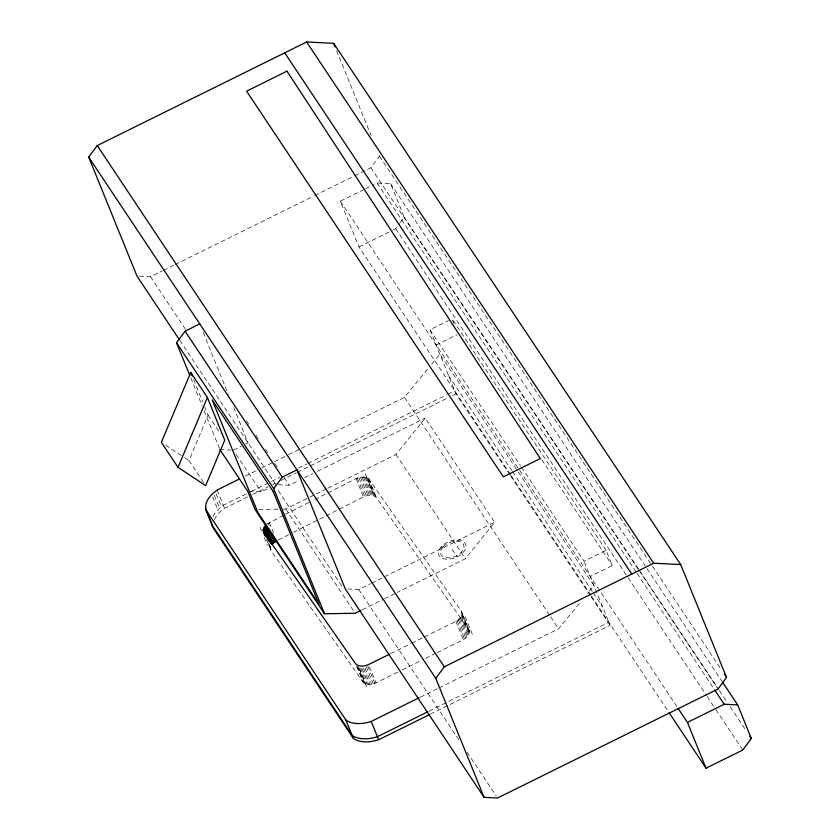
<?xml version="1.0" encoding="UTF-8"?>
<svg xmlns="http://www.w3.org/2000/svg" width="840" height="840" viewBox="0 0 840 840"><rect width="100%" height="100%" fill="white"/><g stroke="black" fill="none" stroke-linecap="round" stroke-linejoin="round"><path stroke-width="0.63" stroke-dasharray="4.2 3.15" d="M397.593 672.178L377.8 681.965C373.317 684.432 365.862 686.217 362.45 681.24L271.142 550.841L270.018 544.467M424.473 636.899L455.921 621.348C459.249 619.532 463.355 615.668 461.58 611.52L368.928 479.147C365.484 475.892 360.024 476.91 356.066 478.611L312.06 500.85M437.189 652.596L461.643 640.5C465.465 638.799 470.159 635.334 469.34 630.599L461.58 611.52M203.48 482.349L188.99 460.593L208.089 415.149L204.708 406.844M354.512 175.865L370.923 167.748L379.47 156.198L378.483 153.762M393.404 229.908L395.703 228.774L399.588 223.514M400.365 222.464L404.24 217.214L390.621 183.656L377.118 183.005L374.819 184.139M327.957 488.135L395.955 454.503L425.261 418.036L494.666 522.281L465.37 558.758L397.362 592.389M301.434 448.308L404.481 397.352L428.358 368.235M431.655 364.224L439.887 354.186L593.985 585.617L587.401 593.649M439.142 687.845L558.579 628.782L580.808 601.682M213.014 516.548A27.059 16.244 -22.1 0 1 217.833 509.796L223.325 505.26L246.813 493.647M266.816 524.139L284.277 514.899M285.432 514.311L310.905 501.438M278.387 539.931L288.813 534.67M293.444 532.329L361.767 497.794C366.209 495.306 373.632 493.49 377.044 498.425L469.34 630.599M139.461 276.224L150.507 276.759L162.236 270.963M163.401 270.385L173.953 265.167M175.13 264.579L313.478 196.161M314.643 195.584L353.336 176.442M510.72 474.863L358.964 246.939L340.379 201.169L364.487 189.252M365.642 188.685L373.674 184.706M358.964 246.939L392.259 230.475M509.786 474.632L455.994 393.855L429.975 329.774L448.539 320.596M436.17 345.03L457.055 334.709M233.373 450.177L241.29 446.261M245.805 444.024L248.073 442.911L233.772 407.694M245.228 476.112L256.935 470.316M261.618 468.006L273.326 462.21M274.502 461.632L287.385 455.259M288.55 454.681L300.258 448.896M251.517 491.316L266.784 483.767M271.488 481.446L279.709 477.372M298.505 468.08L306.726 464.016M307.902 463.428L446.534 394.863M447.709 394.286L454.755 390.8M214.368 519.593A27.794 16.684 -22.1 0 1 224.564 508.316L248.052 496.692M252.756 494.372L268.023 486.822M272.727 484.491L275.079 483.336M280.949 480.428L296.226 472.878M297.392 472.29L447.772 397.919M452.466 395.598L455.994 393.855M248.871 491.284L261.146 491.873L269.052 487.956M278.292 484.722L289.338 485.257L298.704 480.617M304.563 477.719L312.764 473.666M317.457 471.345L425.261 418.036M283.195 509.061L285.747 509.019L315.053 494.519M316.229 493.941L326.781 488.723M347.697 588.976L358.743 589.501L370.461 583.706M371.637 583.128L383.355 577.332M384.52 576.755L494.666 522.281M362.197 609.788L383.303 599.34M384.468 598.763L396.197 592.966M390.705 653.604L410.498 643.808M411.663 643.23L423.308 637.476M521.567 467.324L584.073 561.204L606.113 550.305L612.308 565.562L590.268 576.461M402.255 669.869L420.882 660.66M425.544 658.35L436.023 653.174M420.399 697.116L437.966 688.433M429.104 711.134L608.853 622.23M430.343 714.178L610.092 625.286L584.073 561.204M258.909 509.46L278.082 509.145M219.881 449.526L230.916 450.051M440.958 547.228L442.565 547.554M165.617 445.158L183.677 457.086M184.737 457.79L188.99 460.593M379.47 156.198L651.746 565.121M652.47 566.202L721.445 669.795M390.621 183.656L646.191 567.494M646.926 568.586L721.707 680.904M404.24 217.214L639.492 570.528M640.216 571.62L718.63 689.388M719.365 690.48L727.346 702.471M730.254 706.828L746.225 730.821M370.923 167.748L638.117 569.037M638.841 570.129L717.266 687.897M377.118 183.005L636.332 572.292M637.056 573.384L714.021 688.978M395.703 228.774L627.323 576.629M628.047 577.721L706.461 695.489M707.186 696.581L715.176 708.572M715.9 709.663L742.77 750.005M606.113 550.305L452.015 318.875L453.925 323.568M541.8 459.669L612.308 565.562M429.975 329.774L520.832 466.231M340.379 201.169L519.036 469.487M519.76 470.579L677.292 707.165M448.56 375.543L511.802 470.516M512.526 471.608L592.484 591.696M593.208 592.788L602.658 606.974M511.455 475.944L590.678 594.941M591.413 596.033L668.315 711.543M510.51 475.724L590.468 595.801M591.192 596.894L610.092 625.286M404.481 397.352L549.853 615.678M550.578 616.77L558.579 628.782M395.955 454.503L465.37 558.758M452.225 549.538L457.086 556.836M150.507 276.759L185.399 329.154M246.446 420.851L249.354 425.219M255.896 435.046L258.804 439.415M265.346 449.232L268.254 453.6M274.796 463.428L277.704 467.796M284.245 477.614L289.338 485.257M358.743 589.501L459.05 740.145M467.04 752.157L496.115 795.816M179.834 340.431L275.835 484.606M278.313 490.707L343.392 588.441M285.747 509.019L355.163 613.263M236.219 454.451L261.146 491.873M208.089 415.149L220.395 433.64M336.588 50.589L371.091 135.555M465.234 616.739L472.668 635.05M462.063 613.284L469.497 631.596M461.99 614.345L469.423 632.646M461.685 615.437L469.119 633.749M461.149 616.55L468.584 634.851M460.404 617.642L467.838 635.953M459.469 618.712L466.904 637.014M458.356 619.721L465.791 638.022M457.086 620.645L464.52 638.957M455.921 621.348L463.355 639.65M368.928 479.147L376.362 497.448M368.308 478.538L375.743 496.85M367.353 477.939L374.787 496.251M365.295 473.949L372.729 492.251M366.219 477.488L373.653 495.789M364.938 477.183L372.372 495.485M363.542 477.036L370.976 495.348M362.04 477.057L369.474 495.369M360.486 477.246L367.92 495.558M358.901 477.593L366.334 495.894M357.326 478.086L364.76 496.388M356.066 478.611L363.5 496.913M369.506 666.834L376.005 682.857M367.805 666.194L374.776 683.351M366.219 666.676L373.191 683.844M365.096 668.157L371.595 684.18M363.531 668.336L370.031 684.348M362.03 668.346L368.54 684.369M360.623 668.199L367.132 684.212M359.342 667.884L365.852 683.907M359.342 669.113L366.776 687.414M357.745 666.278L364.718 683.445M357.252 666.813L363.762 682.836M356.654 666.225L363.153 682.248M203.207 332.409L228.344 394.338M269.22 522.501L273.399 532.802M268.076 523.194L269.01 525.483M269.252 544.425L270.648 547.859M268.254 543.197L270.585 548.919M266.427 539.227L271.068 550.673M260.001 527.163L261.387 530.596M264.18 537.464L267.435 545.475M193.631 379.554L202.787 402.098M190.806 377.927L202.136 405.836M204.109 410.687L219.387 448.308M217.13 490.014L224.564 508.316M216.122 493.794L221.34 506.699M214.305 495.317L219.503 508.211M212.657 496.902L217.833 509.796M441.588 546.399L439.698 548.877A14.417 8.652 -22.1 0 0 452.393 558.569A14.417 8.652 -22.1 0 0 464.604 542.567A14.417 8.652 -22.1 0 0 441.588 546.399M443.111 546.851L441.483 548.972A12.358 7.413 -22.1 0 0 452.372 557.277A12.358 7.413 -22.1 0 0 462.84 543.564A12.358 7.413 -22.1 0 0 443.111 546.851"/><path stroke-width="1.26" d="M429.167 714.767L378.651 739.746A27.794 16.684 -22.1 0 1 353.346 738.402L213.129 527.825L205.695 509.523L205.779 504.693A27.794 16.684 -22.1 0 1 211.712 494.55L217.13 490.014L239.369 479.01M264.705 535.048L263.214 529.557L265.703 525.158L273.137 543.459L272.202 544.541L264.768 526.229M190.743 372.435L161.364 442.344L178.028 467.366L205.653 485.615L224.742 440.171L207.396 397.446L190.743 372.435L192.181 375.995M178.028 467.366L207.396 397.446M179.109 339.339L137.004 276.108L88.694 157.112L97.23 145.561L306.631 42L333.627 43.302L680.694 564.543L726.526 677.428L717.99 688.989L497.574 798L484.071 797.349L345.251 588.851L296.93 469.865L282.24 477.131L273.693 488.681L324.492 613.778L355.163 613.263L361.022 610.365M189.819 375.501L176.516 342.731L185.052 331.181L199.752 323.915M484.071 797.349L435.761 678.352L444.297 666.803L653.688 563.241L680.694 564.543M722.432 681.996L737.678 704.897L751.307 738.454L742.77 750.005L706.03 768.18L669.05 712.635M273.137 543.459L276.906 540.666M389.54 654.182L368.571 664.545C364.602 666.215 359.153 667.191 355.719 663.936L263.309 531.615M205.695 509.523L345.912 720.101A27.794 16.684 -22.1 0 0 371.217 721.445L419.233 697.694M427.928 711.711L377.412 736.691A27.794 16.684 -22.1 0 1 352.107 735.357L211.89 524.78L211.659 523.226M678.017 708.256L687.446 722.411L724.185 704.246L737.678 704.897M306.631 42L653.688 563.241M724.353 674.163L725.802 676.347M749.857 736.271L751.307 738.454M714.746 690.071L724.185 704.246M284.718 52.836L631.785 574.077M97.23 145.561L444.297 666.803M88.694 157.112L435.761 678.352M185.052 331.181L282.24 477.131M176.516 342.731L273.693 488.681M219.881 449.526L247.643 491.221L255.077 509.523L324.492 613.778M687.446 722.411L706.03 768.18M333.627 43.302L335.108 46.946M371.217 721.445L378.651 739.746M272.265 533.495L275.51 541.506M268.674 528.717L274.25 542.441M345.912 720.101L353.346 738.402M264.033 527.331L270.543 543.354M263.508 528.455L268.622 541.034M263.214 529.557L266.469 537.558M263.151 530.618L265.472 536.33M205.496 507.969L211.186 522.049M286.965 71.148L246.603 91.192L503.381 476.837L540.309 458.567L286.965 71.148M273.242 491.579L212.163 399.84L258.006 512.736L319.084 604.475L273.242 491.579"/></g></svg>
